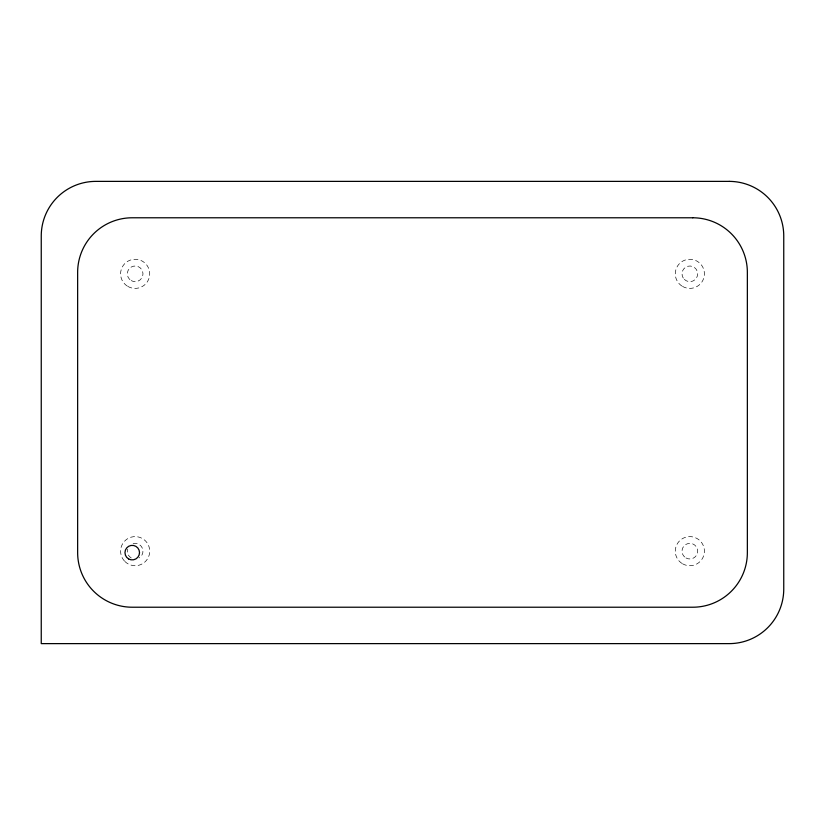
<?xml version="1.0" encoding="UTF-8"?>
<svg xmlns="http://www.w3.org/2000/svg" width="825" height="825" viewBox="0 0 825 825"><rect width="100%" height="100%" fill="white"/><g stroke="black" fill="none" stroke-linecap="round" stroke-linejoin="round"><path stroke-width="0.62" stroke-dasharray="4.12 3.09" d="M133.124 543.613A7.827 7.827 0 0 1 139.064 557.947M131.237 557.947A7.827 7.827 0 0 1 127.597 549.151M682.564 286.44A14.561 14.561 0 0 0 704.406 273.828A14.561 14.561 0 0 0 682.564 261.216A14.561 14.561 0 0 0 682.564 286.44M124.864 561.464A14.561 14.561 0 0 0 149.222 554.936A14.561 14.561 0 0 0 131.381 537.106A14.561 14.561 0 0 0 124.864 561.464M131.237 280.603A7.827 7.827 0 0 0 142.983 273.828A7.827 7.827 0 0 0 131.237 267.052A7.827 7.827 0 0 0 131.237 280.603M685.936 557.947A7.827 7.827 0 0 0 697.672 551.172A7.827 7.827 0 0 0 685.936 544.397A7.827 7.827 0 0 0 685.936 557.947M127.875 286.44A14.561 14.561 0 0 0 149.717 273.828A14.561 14.561 0 0 0 127.875 261.216A14.561 14.561 0 0 0 127.875 286.44M684.317 279.366A7.827 7.827 0 0 0 697.403 275.849A7.827 7.827 0 0 0 687.823 266.269A7.827 7.827 0 0 0 684.317 279.366M682.564 563.784A14.561 14.561 0 0 0 704.406 551.172A14.561 14.561 0 0 0 682.564 538.56A14.561 14.561 0 0 0 682.564 563.784"/><path stroke-width="1.24" d="M729.156 181.376L95.844 181.376A54.594 54.594 0 0 0 41.25 235.971L41.25 643.624L729.156 643.624A54.594 54.594 0 0 0 783.75 589.029L783.75 235.971A54.594 54.594 0 0 0 729.156 181.376M692.752 217.779L132.248 217.779A54.594 54.594 0 0 0 77.643 272.374L77.643 552.626A54.594 54.594 0 0 0 132.248 607.221L692.752 607.221A54.594 54.594 0 0 0 747.357 552.626L747.357 272.374A54.594 54.594 0 0 0 692.752 217.779M128.607 558.938A7.281 7.281 0 0 0 139.518 552.626A7.281 7.281 0 0 0 128.607 546.325A7.281 7.281 0 0 0 128.607 558.938"/></g></svg>
